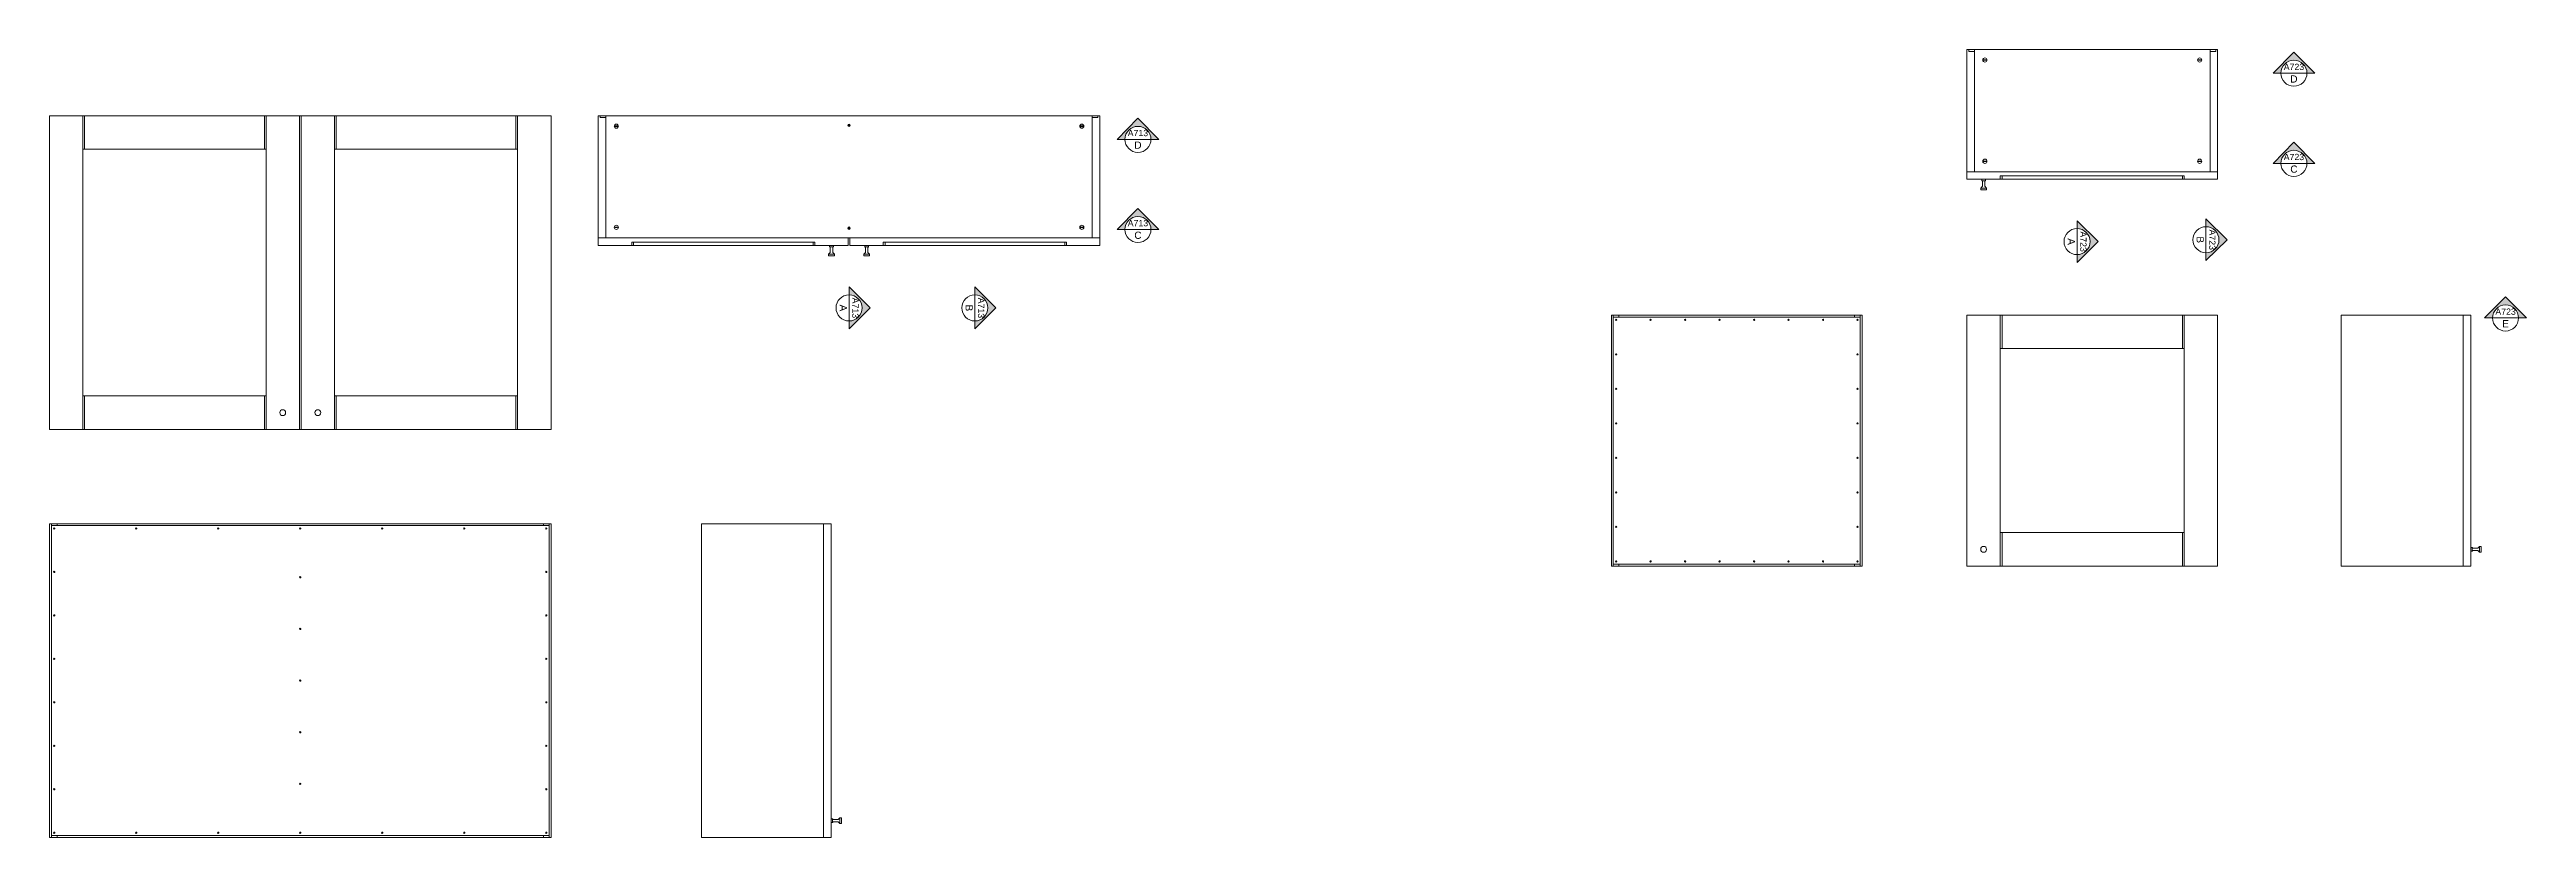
# Model space of a CAD drawing. Header units: centimetres. Extents: x -2268 to 3762, y -1681 to 1458.
# Drawn here: x -2268 to -1675, y 1229 to 1417 of the extents above; entities that cross this region are included whole.
import ezdxf
from ezdxf.enums import TextEntityAlignment as Align

# ---------------------------------------------------------------- set-up
doc = ezdxf.new("R2010")
doc.units = ezdxf.units.CM
doc.layers.get('0').update_dxf_attribs({"color": 5})
for name, color, linetype, lineweight in [('A-FURN_Num_Penna__251_Num_Penna__251_Num_Penna__2_Num_Penna__251_Num_Penna__251_Num_Penna__251_Num_Penna__251_Num_Penna__251_Num_Penna__251_Num_Penna__251_Num_Penna__251_Num_Penna__3_Num_Penna__3_Num_Penna__3_Num_Penna__3', 3, 'Continuous', 18), ('A-FURN_Num_Penna__252_Num_Penna__252_Num_Penna__3_Num_Penna__252_Num_Penna__252_Num_Penna__252_Num_Penna__252_Num_Penna__252_Num_Penna__252_Num_Penna__5_Num_Penna__5_Num_Penna__5_Num_Penna__5_Num_Penna__5_Num_Penna__5', 5, 'Continuous', 18), ('A-PRSP-1', 7, 'Continuous', 40), ('A-SECT-PATT_Num_Penna__5_Num_Penna__5_Num_Penna__5_Num_Penna__5_Num_Penna__5_Num_Penna__5_Num_Penna__5_Num_Penna__5_Num_Penna__5_Num_Penna__5_Num_Penna__5_Num_Penna__5_Num_Penna__5_Num_Penna__5', 5, 'Continuous', 18), ('A-SECT-PATT_Num_Penna__6_Num_Penna__6_Num_Penna__6_Num_Penna__6_Num_Penna__6_Num_Penna__6_Num_Penna__6_Num_Penna__6_Num_Penna__3_Num_Penna__3_Num_Penna__3_Num_Penna__3_Num_Penna__3_Num_Penna__5', 5, 'Continuous', 18), ('A-SECT-PATT_Num_Penna__6_Num_Penna__6_Num_Penna__6_Num_Penna__6_Num_Penna__6_Num_Penna__6_Num_Penna__6_Num_Penna__6_Num_Penna__5_Num_Penna__5_Num_Penna__5_Num_Penna__5_Num_Penna__5_Num_Penna__5', 5, 'Continuous', 18), ('A-SECT-PATT_Num_Penna__6_Num_Penna__6_Num_Penna__6_Num_Penna__6_Num_Penna__6_Num_Penna__6_Num_Penna__6_Num_Penna__6_Num_Penna__6_Num_Penna__6_Num_Penna__6_Num_Penna__6_Num_Penna__6_Num_Penna__6', 6, 'Continuous', 18), ('PDF10_Solid Fills_Num_Penna__5_Num_Penna__5_Num_Penna__5_Num_Penna__5_Num_Penna__5_Num_Penna__5_Num_Penna__5_Num_Penna__5', 5, 'Continuous', 18), ('PDF16_Geometry_Num_Penna__5_Num_Penna__5_Num_Penna__5_Num_Penna__5_Num_Penna__5_Num_Penna__5_Num_Penna__5_Num_Penna__3_Num_Penna__3_Num_Penna__3_Num_Penna__3_Num_Penna__3_Num_Penna__3_Num_Penna__3', 3, 'Continuous', 18), ('PDF16_Geometry_Num_Penna__5_Num_Penna__5_Num_Penna__5_Num_Penna__5_Num_Penna__5_Num_Penna__5_Num_Penna__5_Num_Penna__5_Num_Penna__5_Num_Penna__5_Num_Penna__5_Num_Penna__5_Num_Penna__5_Num_Penna__5', 5, 'Continuous', 18), ('PDF16_Geometry_Num_Penna__6_Num_Penna__6_Num_Penna__3_Num_Penna__3_Num_Penna__3_Num_Penna__3_Num_Penna__3_Num_Penna__3_Num_Penna__3_Num_Penna__3_Num_Penna__3_Num_Penna__3_Num_Penna__3_Num_Penna__3', 3, 'Continuous', 18), ('PDF16_Geometry_Num_Penna__6_Num_Penna__6_Num_Penna__6_Num_Penna__3_Num_Penna__3_Num_Penna__3_Num_Penna__3_Num_Penna__3_Num_Penna__3_Num_Penna__3_Num_Penna__3_Num_Penna__3_Num_Penna__3_Num_Penna__3', 3, 'Continuous', 18), ('PDF16_Geometry_Num_Penna__6_Num_Penna__6_Num_Penna__6_Num_Penna__6_Num_Penna__6_Num_Penna__6_Num_Penna__6_Num_Penna__6_Num_Penna__6_Num_Penna__6_Num_Penna__6_Num_Penna__6_Num_Penna__6_Num_Penna__6', 6, 'Continuous', 18), ('PDF17_Solid Fills_Num_Penna__5_Num_Penna__5_Num_Penna__5_Num_Penna__5_Num_Penna__5_Num_Penna__5', 5, 'Continuous', 18), ('PDF22_Solid Fills_Num_Penna__7_Num_Penna__7_Num_Penna__254_Num_Penna__254_Num_Penna__254_Num_Penna__254', 254, 'Continuous', 18), ('PDF_Geometry_Num_Penna__7_Num_Penna__7_Num_Penna__3_Num_Penna__6_Num_Penna__6_Num_Penna__6_Num_Penna__6_Num_Penna__6_Num_Penna__6_Num_Penna__6_Num_Penna__6_Num_Penna__6_Num_Penna__6_Num_Penna__6', 6, 'Continuous', 18)]:
    doc.layers.add(name, color=color, linetype=linetype, lineweight=lineweight)
doc.styles.get("Standard").update_dxf_attribs({"font": 'Arial.ttf'})

# ---------------------------------------------------------------- blocks, each defined once
blk = doc.blocks.new('SYMBOL')
at = {"layer": 'A-PRSP-1', "linetype": 'Continuous', "lineweight": 20}
h = blk.add_hatch(color=256, dxfattribs=at)
h.dxf.hatch_style = 1
h.paths.add_polyline_path([(11.206, 4.948), (11.316, 4.948, -1), (11.678, 4.948), (11.788, 4.948), (11.497, 5.241)])
at = {"linetype": 'Continuous', "lineweight": 20}
blk.add_line((11.316, 4.948), (11.678, 4.948), dxfattribs=at)
at = {"layer": 'A-PRSP-1', "linetype": 'Continuous', "lineweight": 20}
for p, q in [((11.206, 4.948), (11.497, 5.241)), ((11.788, 4.948), (11.497, 5.241)), ((11.316, 4.948), (11.206, 4.948)), ((11.678, 4.948), (11.788, 4.948))]:
    blk.add_line(p, q, dxfattribs=at)
blk.add_circle((11.497, 4.948), 0.181, dxfattribs=at)
at = {"linetype": 'Continuous', "lineweight": 20}
for tag, p in [('SEZIONE', (11.497, 4.918)), ('TAVOLA', (11.497, 5.08))]:
    blk.add_attdef(tag, text='', height=0.1, dxfattribs=at).set_placement(p, align=Align.TOP_CENTER)

msp = doc.modelspace()

# ---------------------------------------------------------------- linework, layer by layer
at = {"layer": 'A-FURN_Num_Penna__251_Num_Penna__251_Num_Penna__2_Num_Penna__251_Num_Penna__251_Num_Penna__251_Num_Penna__251_Num_Penna__251_Num_Penna__251_Num_Penna__251_Num_Penna__251_Num_Penna__3_Num_Penna__3_Num_Penna__3_Num_Penna__3', "color": 5, "linetype": 'Continuous', "lineweight": 18}
for p, q in [((-2128.8489, 1370.3135), (-2128.4489, 1370.3135)), ((-2085.4489, 1370.3135), (-2085.0489, 1370.3135)), ((-2068.6489, 1370.3135), (-2068.2489, 1370.3135)), ((-2025.2489, 1370.3135), (-2024.8489, 1370.3135))]:
    msp.add_line(p, q, dxfattribs=at)
at = {"layer": 'A-FURN_Num_Penna__252_Num_Penna__252_Num_Penna__3_Num_Penna__252_Num_Penna__252_Num_Penna__252_Num_Penna__252_Num_Penna__252_Num_Penna__252_Num_Penna__5_Num_Penna__5_Num_Penna__5_Num_Penna__5_Num_Penna__5_Num_Penna__5', "color": 5, "linetype": 'Continuous', "lineweight": 18}
for centre in [(-2267.0483, 1302.6264), (-2247.4233, 1302.6264), (-2227.7983, 1302.6264), (-2208.1733, 1302.6264), (-2188.5483, 1302.6264), (-2168.9233, 1302.6264), (-2149.2983, 1302.6264), (-2267.0483, 1292.2336), (-2149.2983, 1292.2336), (-2208.1733, 1290.9514), (-2267.0483, 1281.8407), (-2149.2983, 1281.8407), (-2208.1733, 1278.6014), (-2267.0483, 1271.4478), (-2149.2983, 1271.4478), (-2208.1733, 1266.2514), (-2267.0483, 1261.055), (-2149.2983, 1261.055), (-2267.0483, 1250.6621), (-2208.1733, 1253.9014), (-2149.2983, 1250.6621), (-2267.0483, 1240.2693), (-2208.1733, 1241.5514), (-2149.2983, 1240.2693), (-2267.0483, 1229.8764), (-2247.4233, 1229.8764), (-2227.7983, 1229.8764), (-2208.1733, 1229.8764), (-2188.5483, 1229.8764), (-2168.9233, 1229.8764), (-2149.2983, 1229.8764)]:
    msp.add_circle(centre, 0.15, dxfattribs=at)
at = {"layer": 'A-SECT-PATT_Num_Penna__5_Num_Penna__5_Num_Penna__5_Num_Penna__5_Num_Penna__5_Num_Penna__5_Num_Penna__5_Num_Penna__5_Num_Penna__5_Num_Penna__5_Num_Penna__5_Num_Penna__5_Num_Penna__5_Num_Penna__5', "color": 5, "linetype": 'Continuous', "lineweight": 18}
for centre in [(-2212.3746, 1330.3135), (-2203.9746, 1330.3135)]:
    msp.add_circle(centre, 0.7, dxfattribs=at)
at = {"layer": 'A-SECT-PATT_Num_Penna__6_Num_Penna__6_Num_Penna__6_Num_Penna__6_Num_Penna__6_Num_Penna__6_Num_Penna__6_Num_Penna__6_Num_Penna__3_Num_Penna__3_Num_Penna__3_Num_Penna__3_Num_Penna__3_Num_Penna__5', "color": 5, "linetype": 'Continuous', "lineweight": 18}
for p, q in [((-1893.9633, 1353.6285), (-1892.6133, 1353.6285)), ((-1836.2133, 1353.6285), (-1834.8633, 1353.6285)), ((-1893.9633, 1293.6285), (-1892.6133, 1293.6285)), ((-1836.2133, 1293.6285), (-1834.8633, 1293.6285))]:
    msp.add_line(p, q, dxfattribs=at)
at = {"layer": 'A-SECT-PATT_Num_Penna__6_Num_Penna__6_Num_Penna__6_Num_Penna__6_Num_Penna__6_Num_Penna__6_Num_Penna__6_Num_Penna__6_Num_Penna__5_Num_Penna__5_Num_Penna__5_Num_Penna__5_Num_Penna__5_Num_Penna__5', "color": 5, "linetype": 'Continuous', "lineweight": 18}
msp.add_circle((-1805.3547, 1297.6285), 0.7, dxfattribs=at)
at = {"layer": 'A-SECT-PATT_Num_Penna__6_Num_Penna__6_Num_Penna__6_Num_Penna__6_Num_Penna__6_Num_Penna__6_Num_Penna__6_Num_Penna__6_Num_Penna__6_Num_Penna__6_Num_Penna__6_Num_Penna__6_Num_Penna__6_Num_Penna__6', "color": 6, "linetype": 'Continuous', "lineweight": 18}
for p, q in [((-2260.1733, 1401.3135), (-2260.1733, 1326.3135)), ((-2259.7733, 1401.3135), (-2259.7733, 1393.3135)), ((-2216.7733, 1401.3135), (-2216.7733, 1393.3135)), ((-2216.3733, 1401.3135), (-2216.3733, 1326.3135)), ((-2208.3733, 1401.3135), (-2208.3733, 1326.3135)), ((-2207.976, 1401.3135), (-2207.976, 1326.3135)), ((-2199.9733, 1401.3135), (-2199.9733, 1326.3135)), ((-2199.5733, 1401.3135), (-2199.5733, 1393.3135)), ((-2156.5733, 1401.3135), (-2156.5733, 1393.3135)), ((-2156.1733, 1401.3135), (-2156.1733, 1326.3135)), ((-2260.1733, 1393.3135), (-2216.3733, 1393.3135)), ((-2199.9733, 1393.3135), (-2156.1733, 1393.3135)), ((-1801.3547, 1386.9285), (-1801.3547, 1386.1285)), ((-1800.9547, 1386.9285), (-1800.9547, 1386.1285)), ((-1757.7547, 1386.9285), (-1757.7547, 1386.1285)), ((-1757.3547, 1386.9285), (-1757.3547, 1386.1285)), ((-2128.8489, 1371.1135), (-2128.8489, 1370.3135)), ((-2128.4489, 1371.1135), (-2128.4489, 1370.3135)), ((-2085.4489, 1371.1135), (-2085.4489, 1370.3135)), ((-2085.0489, 1371.1135), (-2085.0489, 1370.3135)), ((-2068.6489, 1371.1135), (-2068.6489, 1370.3135)), ((-2068.2489, 1371.1135), (-2068.2489, 1370.3135)), ((-2025.2489, 1371.1135), (-2025.2489, 1370.3135)), ((-2024.8489, 1371.1135), (-2024.8489, 1370.3135)), ((-1894.4133, 1353.6285), (-1893.9633, 1353.6285)), ((-1894.4133, 1353.6285), (-1894.4133, 1293.6285)), ((-1893.9633, 1353.6285), (-1893.9633, 1293.6285)), ((-1893.9633, 1353.1785), (-1892.6133, 1353.1785)), ((-1892.6133, 1353.6285), (-1892.6133, 1353.1785)), ((-1892.6133, 1353.6285), (-1836.2133, 1353.6285)), ((-1892.6133, 1353.1785), (-1836.2133, 1353.1785)), ((-1836.2133, 1353.6285), (-1836.2133, 1353.1785)), ((-1836.2133, 1353.1785), (-1834.8633, 1353.1785)), ((-1834.8633, 1353.6285), (-1834.8633, 1293.6285)), ((-1834.8633, 1353.6285), (-1834.4133, 1353.6285)), ((-1834.8633, 1353.1785), (-1834.8583, 1353.1785)), ((-1834.4133, 1353.6285), (-1834.4133, 1293.6285)), ((-1809.3547, 1353.6285), (-1749.3547, 1353.6285)), ((-1809.3547, 1353.6285), (-1809.3547, 1293.6285)), ((-1801.3547, 1353.6285), (-1801.3547, 1293.6285)), ((-1800.9547, 1353.6285), (-1800.9547, 1345.6285)), ((-1757.7547, 1353.6285), (-1757.7547, 1345.6285)), ((-1757.3547, 1353.6285), (-1757.3547, 1293.6285)), ((-1749.3547, 1353.6285), (-1749.3547, 1293.6285)), ((-1801.3547, 1345.6285), (-1757.3547, 1345.6285)), ((-2260.1733, 1334.3135), (-2216.3733, 1334.3135)), ((-2259.7733, 1334.3135), (-2259.7733, 1326.3135)), ((-2216.7733, 1334.3135), (-2216.7733, 1326.3135)), ((-2199.9733, 1334.3135), (-2156.1733, 1334.3135)), ((-2199.5733, 1334.3135), (-2199.5733, 1326.3135)), ((-2156.5733, 1334.3135), (-2156.5733, 1326.3135)), ((-1801.3547, 1301.6285), (-1757.3547, 1301.6285)), ((-1800.9547, 1301.6285), (-1800.9547, 1293.6285)), ((-1757.7547, 1301.6285), (-1757.7547, 1293.6285)), ((-1894.4133, 1293.6285), (-1836.2133, 1293.6285)), ((-1893.9633, 1294.0785), (-1892.6133, 1294.0785)), ((-1892.6133, 1293.6285), (-1892.6133, 1294.0785)), ((-1892.6133, 1294.0785), (-1836.2133, 1294.0785)), ((-1836.2133, 1293.6285), (-1836.2133, 1294.0785)), ((-1836.2133, 1294.0785), (-1834.8633, 1294.0785)), ((-1834.8633, 1293.6285), (-1834.4133, 1293.6285)), ((-1809.3547, 1293.6285), (-1749.3547, 1293.6285))]:
    msp.add_line(p, q, dxfattribs=at)
at = {"layer": 'PDF10_Solid Fills_Num_Penna__5_Num_Penna__5_Num_Penna__5_Num_Penna__5_Num_Penna__5_Num_Penna__5_Num_Penna__5_Num_Penna__5', "color": 5, "linetype": 'Continuous', "lineweight": 18}
for p, q in [((-1804.8014, 1414.6785), (-1805.3081, 1414.6785)), ((-1804.8014, 1414.5785), (-1805.3081, 1414.5785)), ((-1753.9081, 1414.6785), (-1753.4014, 1414.6785)), ((-1753.9081, 1414.5785), (-1753.4014, 1414.5785)), ((-2132.2956, 1398.8635), (-2132.8023, 1398.8635)), ((-2076.9718, 1399.0135), (-2076.9045, 1399.1136)), ((-2076.9718, 1399.0135), (-2076.9045, 1398.9135)), ((-2076.9045, 1399.1136), (-2076.7934, 1399.1136)), ((-2076.9045, 1398.9135), (-2076.7934, 1398.9135)), ((-2076.7261, 1399.0135), (-2076.7934, 1399.1136)), ((-2076.7261, 1399.0135), (-2076.7934, 1398.9135)), ((-2021.4023, 1398.8635), (-2020.8956, 1398.8635)), ((-2132.2956, 1398.7635), (-2132.8023, 1398.7635)), ((-2021.4023, 1398.7635), (-2020.8956, 1398.7635)), ((-1804.8014, 1390.4785), (-1805.3081, 1390.4785)), ((-1804.8014, 1390.3785), (-1805.3081, 1390.3785)), ((-1753.9081, 1390.4785), (-1753.4014, 1390.4785)), ((-1753.9081, 1390.3785), (-1753.4014, 1390.3785)), ((-2132.2956, 1374.6635), (-2132.8023, 1374.6635)), ((-2132.2956, 1374.5635), (-2132.8023, 1374.5635)), ((-2076.9718, 1374.4135), (-2076.9045, 1374.5136)), ((-2076.9718, 1374.4135), (-2076.9045, 1374.3135)), ((-2076.9045, 1374.5136), (-2076.7934, 1374.5136)), ((-2076.9045, 1374.3135), (-2076.7934, 1374.3135)), ((-2076.7261, 1374.4135), (-2076.7934, 1374.5136)), ((-2076.7261, 1374.4135), (-2076.7934, 1374.3135)), ((-2021.4023, 1374.6635), (-2020.8956, 1374.6635)), ((-2021.4023, 1374.5635), (-2020.8956, 1374.5635))]:
    msp.add_line(p, q, dxfattribs=at)
for centre, radius in [((-1805.0547, 1414.6285), 0.5), ((-1753.6547, 1414.6285), 0.5), ((-2132.5489, 1398.8135), 0.5), ((-2076.8489, 1399.0135), 0.3), ((-2021.1489, 1398.8135), 0.5), ((-1805.0547, 1390.4285), 0.5), ((-1753.6547, 1390.4285), 0.5), ((-2132.5489, 1374.6135), 0.5), ((-2021.1489, 1374.6135), 0.5), ((-2076.8489, 1374.4135), 0.3)]:
    msp.add_circle(centre, radius, dxfattribs=at)
for centre, start, end in [((-1805.3081, 1414.6285), 90, 270), ((-1804.8014, 1414.6285), 270, 90), ((-1753.9081, 1414.6285), 90, 270), ((-1753.4014, 1414.6285), 270, 90), ((-2132.8023, 1398.8135), 90, 270), ((-2132.2956, 1398.8135), 270, 90), ((-2021.4023, 1398.8135), 90, 270), ((-2020.8956, 1398.8135), 270, 90), ((-1805.3081, 1390.4285), 90, 270), ((-1804.8014, 1390.4285), 270, 90), ((-1753.9081, 1390.4285), 90, 270), ((-1753.4014, 1390.4285), 270, 90), ((-2132.8023, 1374.6135), 90, 270), ((-2132.2956, 1374.6135), 270, 90), ((-2021.4023, 1374.6135), 90, 270), ((-2020.8956, 1374.6135), 270, 90)]:
    msp.add_arc(centre, 0.05, start, end, dxfattribs=at)
at = {"layer": 'PDF16_Geometry_Num_Penna__5_Num_Penna__5_Num_Penna__5_Num_Penna__5_Num_Penna__5_Num_Penna__5_Num_Penna__5_Num_Penna__3_Num_Penna__3_Num_Penna__3_Num_Penna__3_Num_Penna__3_Num_Penna__3_Num_Penna__3', "color": 5, "linetype": 'Continuous', "lineweight": 18}
for p, q in [((-2208.3733, 1401.3135), (-2207.976, 1401.3135)), ((-2208.3733, 1326.3135), (-2207.976, 1326.3135))]:
    msp.add_line(p, q, dxfattribs=at)
at = {"layer": 'PDF16_Geometry_Num_Penna__5_Num_Penna__5_Num_Penna__5_Num_Penna__5_Num_Penna__5_Num_Penna__5_Num_Penna__5_Num_Penna__5_Num_Penna__5_Num_Penna__5_Num_Penna__5_Num_Penna__5_Num_Penna__5_Num_Penna__5', "color": 5, "linetype": 'Continuous', "lineweight": 18}
for p, q in [((-1806.0547, 1384.0196), (-1805.654, 1384.4556)), ((-1804.6547, 1384.0196), (-1806.0547, 1384.0196)), ((-1806.0547, 1383.6285), (-1806.0547, 1384.0196)), ((-1804.6547, 1383.6285), (-1806.0547, 1383.6285)), ((-1804.9069, 1386.1285), (-1805.8025, 1386.1285)), ((-1805.8025, 1385.763), (-1805.8025, 1386.1285)), ((-1804.9069, 1385.763), (-1805.8025, 1385.763)), ((-1805.654, 1384.4556), (-1805.654, 1385.6146)), ((-1805.0554, 1384.4556), (-1805.0554, 1385.6146)), ((-1804.6547, 1384.0196), (-1805.0554, 1384.4556)), ((-1804.9069, 1385.763), (-1804.9069, 1386.1285)), ((-1804.6547, 1383.6285), (-1804.6547, 1384.0196)), ((-2081.4981, 1369.9481), (-2081.4981, 1370.3135)), ((-2080.6025, 1369.9481), (-2081.4981, 1369.9481)), ((-2081.3496, 1368.6407), (-2081.3496, 1369.7996)), ((-2080.4011, 1370.3135), (-2081.2967, 1370.3135)), ((-2080.7509, 1368.6407), (-2080.7509, 1369.7996)), ((-2080.6025, 1369.9481), (-2080.6025, 1370.3135)), ((-2072.2025, 1370.3135), (-2073.0981, 1370.3135)), ((-2073.0981, 1369.9481), (-2073.0981, 1370.3135)), ((-2072.2025, 1369.9481), (-2073.0981, 1369.9481)), ((-2072.9496, 1368.6407), (-2072.9496, 1369.7996)), ((-2072.3509, 1368.6407), (-2072.3509, 1369.7996)), ((-2072.2025, 1369.9481), (-2072.2025, 1370.3135)), ((-2081.7503, 1368.2047), (-2081.3496, 1368.6407)), ((-2080.3503, 1368.2047), (-2081.7503, 1368.2047)), ((-2081.7503, 1367.8135), (-2081.7503, 1368.2047)), ((-2080.3503, 1367.8135), (-2081.7503, 1367.8135)), ((-2080.3503, 1368.2047), (-2080.7509, 1368.6407)), ((-2080.3503, 1367.8135), (-2080.3503, 1368.2047)), ((-2073.3503, 1368.2047), (-2072.9496, 1368.6407)), ((-2071.9503, 1368.2047), (-2073.3503, 1368.2047)), ((-2073.3503, 1367.8135), (-2073.3503, 1368.2047)), ((-2071.9503, 1367.8135), (-2073.3503, 1367.8135)), ((-2071.9503, 1368.2047), (-2072.3509, 1368.6407)), ((-2071.9503, 1367.8135), (-2071.9503, 1368.2047)), ((-1688.4279, 1298.0763), (-1688.7934, 1298.0763)), ((-1688.7934, 1298.0763), (-1688.7934, 1297.1807)), ((-1688.4279, 1298.0763), (-1688.4279, 1297.1807)), ((-1686.6846, 1298.3285), (-1687.1206, 1297.9278)), ((-1686.2934, 1298.3285), (-1686.6846, 1298.3285)), ((-1686.6846, 1298.3285), (-1686.6846, 1296.9285)), ((-1686.2934, 1298.3285), (-1686.2934, 1296.9285)), ((-1688.4279, 1297.1807), (-1688.7934, 1297.1807)), ((-1687.1206, 1297.9278), (-1688.2795, 1297.9278)), ((-1687.1206, 1297.3291), (-1688.2795, 1297.3291)), ((-1686.6846, 1296.9285), (-1687.1206, 1297.3291)), ((-1686.2934, 1296.9285), (-1686.6846, 1296.9285)), ((-2080.7986, 1233.1992), (-2081.164, 1233.1992)), ((-2080.7986, 1233.1992), (-2080.7986, 1232.3036)), ((-2079.4912, 1233.0507), (-2080.6501, 1233.0507)), ((-2079.0552, 1233.4514), (-2079.4912, 1233.0507)), ((-2078.664, 1233.4514), (-2079.0552, 1233.4514)), ((-2079.0552, 1233.4514), (-2079.0552, 1232.0514)), ((-2078.664, 1233.4514), (-2078.664, 1232.0514)), ((-2080.7986, 1232.3036), (-2081.164, 1232.3036)), ((-2079.4912, 1232.4521), (-2080.6501, 1232.4521)), ((-2079.0552, 1232.0514), (-2079.4912, 1232.4521)), ((-2078.664, 1232.0514), (-2079.0552, 1232.0514))]:
    msp.add_line(p, q, dxfattribs=at)
for centre, start, end in [((-1805.8025, 1385.6146), 0, 90), ((-1804.9069, 1385.6146), 90, 180), ((-2081.4981, 1369.7996), 0, 90), ((-2080.6025, 1369.7996), 90, 180), ((-2073.0981, 1369.7996), 0, 90), ((-2072.2025, 1369.7996), 90, 180), ((-1688.2795, 1298.0763), 180, 270), ((-1688.2795, 1297.1807), 90, 180), ((-2080.6501, 1233.1992), 180, 270), ((-2080.6501, 1232.3036), 90, 180)]:
    msp.add_arc(centre, 0.1485, start, end, dxfattribs=at)
at = {"layer": 'PDF16_Geometry_Num_Penna__6_Num_Penna__6_Num_Penna__3_Num_Penna__3_Num_Penna__3_Num_Penna__3_Num_Penna__3_Num_Penna__3_Num_Penna__3_Num_Penna__3_Num_Penna__3_Num_Penna__3_Num_Penna__3_Num_Penna__3', "color": 5, "linetype": 'Continuous', "lineweight": 18}
for p, q in [((-1808.9047, 1417.1285), (-1807.5547, 1417.1285)), ((-1751.1547, 1417.1285), (-1749.8047, 1417.1285)), ((-2136.3989, 1401.3135), (-2135.0489, 1401.3135)), ((-2018.6489, 1401.3135), (-2017.2989, 1401.3135))]:
    msp.add_line(p, q, dxfattribs=at)
at = {"layer": 'PDF16_Geometry_Num_Penna__6_Num_Penna__6_Num_Penna__6_Num_Penna__3_Num_Penna__3_Num_Penna__3_Num_Penna__3_Num_Penna__3_Num_Penna__3_Num_Penna__3_Num_Penna__3_Num_Penna__3_Num_Penna__3_Num_Penna__3', "color": 5, "linetype": 'Continuous', "lineweight": 18}
for p, q in [((-2267.7233, 1303.7514), (-2266.3733, 1303.7514)), ((-2149.9733, 1303.7514), (-2148.6233, 1303.7514)), ((-2267.7233, 1228.7514), (-2266.3733, 1228.7514)), ((-2149.9733, 1228.7514), (-2148.6233, 1228.7514))]:
    msp.add_line(p, q, dxfattribs=at)
at = {"layer": 'PDF16_Geometry_Num_Penna__6_Num_Penna__6_Num_Penna__6_Num_Penna__6_Num_Penna__6_Num_Penna__6_Num_Penna__6_Num_Penna__6_Num_Penna__6_Num_Penna__6_Num_Penna__6_Num_Penna__6_Num_Penna__6_Num_Penna__6', "color": 6, "linetype": 'Continuous', "lineweight": 18}
for p, q in [((-1809.3547, 1417.1285), (-1808.9047, 1417.1285)), ((-1809.3547, 1417.1285), (-1809.3547, 1386.1285)), ((-1808.9047, 1417.1285), (-1808.9047, 1416.6785)), ((-1808.9047, 1416.6785), (-1807.5547, 1416.6785)), ((-1807.5547, 1417.1285), (-1807.5547, 1387.9285)), ((-1807.5547, 1417.1285), (-1751.1547, 1417.1285)), ((-1751.1547, 1417.1285), (-1751.1547, 1387.9285)), ((-1749.8047, 1416.6785), (-1751.1547, 1416.6785)), ((-1749.8047, 1417.1285), (-1749.8047, 1416.6785)), ((-1749.8047, 1417.1285), (-1749.3547, 1417.1285)), ((-1749.3547, 1417.1285), (-1749.3547, 1386.1285)), ((-2268.1733, 1401.3135), (-2208.3733, 1401.3135)), ((-2268.1733, 1401.3135), (-2268.1733, 1326.3135)), ((-2207.976, 1401.3135), (-2148.1733, 1401.3135)), ((-2148.1733, 1401.3135), (-2148.1733, 1326.3135)), ((-2136.8489, 1401.3135), (-2136.3989, 1401.3135)), ((-2136.8489, 1401.3135), (-2136.8489, 1370.3135)), ((-2136.3989, 1401.3135), (-2136.3989, 1400.8635)), ((-2136.3989, 1400.8635), (-2135.0489, 1400.8635)), ((-2135.0489, 1401.3135), (-2135.0489, 1372.1135)), ((-2135.0489, 1401.3135), (-2018.6489, 1401.3135)), ((-2018.6489, 1401.3135), (-2018.6489, 1372.1135)), ((-2017.2989, 1400.8635), (-2018.6489, 1400.8635)), ((-2017.2989, 1401.3135), (-2017.2989, 1400.8635)), ((-2017.2989, 1401.3135), (-2016.8489, 1401.3135)), ((-2016.8489, 1401.3135), (-2016.8489, 1370.3135)), ((-1809.3547, 1387.9285), (-1749.3547, 1387.9285)), ((-1809.3547, 1386.1285), (-1801.3547, 1386.1285)), ((-1801.3547, 1386.9285), (-1757.3547, 1386.9285)), ((-1800.9547, 1386.1285), (-1757.7547, 1386.1285)), ((-1757.3547, 1386.1285), (-1749.3547, 1386.1285)), ((-2136.8489, 1372.1135), (-2016.8489, 1372.1135)), ((-2136.8489, 1370.3135), (-2128.8489, 1370.3135)), ((-2128.8489, 1371.1135), (-2085.0489, 1371.1135)), ((-2128.4489, 1370.3135), (-2085.4489, 1370.3135)), ((-2085.0489, 1370.3135), (-2077.0489, 1370.3135)), ((-2077.0489, 1370.3135), (-2077.0489, 1372.1135)), ((-2076.6489, 1370.3135), (-2076.6489, 1372.1135)), ((-2076.6489, 1370.3135), (-2068.6489, 1370.3135)), ((-2068.6489, 1371.1135), (-2024.8489, 1371.1135)), ((-2068.2489, 1370.3135), (-2025.2489, 1370.3135)), ((-2024.8489, 1370.3135), (-2016.8489, 1370.3135)), ((-1719.7934, 1293.6285), (-1719.7934, 1353.6285)), ((-1719.7934, 1353.6285), (-1688.7934, 1353.6285)), ((-1690.5934, 1353.6285), (-1690.5934, 1293.6285)), ((-1688.7934, 1353.6285), (-1688.7934, 1293.6285)), ((-2268.1733, 1326.3135), (-2208.3733, 1326.3135)), ((-2207.976, 1326.3135), (-2148.1733, 1326.3135)), ((-2268.1733, 1303.7514), (-2268.1733, 1228.7514)), ((-2268.1733, 1303.7514), (-2267.7233, 1303.7514)), ((-2267.7233, 1303.7514), (-2267.7233, 1228.7514)), ((-2267.7233, 1303.3014), (-2266.3733, 1303.3014)), ((-2266.3733, 1303.7514), (-2149.9733, 1303.7514)), ((-2266.3733, 1303.3014), (-2149.9733, 1303.3014)), ((-2149.9733, 1303.3014), (-2148.6233, 1303.3014)), ((-2148.6233, 1303.7514), (-2148.6233, 1228.7514)), ((-2148.6233, 1303.7514), (-2148.1733, 1303.7514)), ((-2148.1733, 1303.7514), (-2148.1733, 1228.7514)), ((-2112.164, 1228.7514), (-2112.164, 1303.7514)), ((-2112.164, 1303.7514), (-2081.164, 1303.7514)), ((-2082.964, 1303.7514), (-2082.964, 1228.7514)), ((-2081.164, 1303.7514), (-2081.164, 1228.7514)), ((-1719.7934, 1293.6285), (-1688.7934, 1293.6285)), ((-2268.1733, 1228.7514), (-2267.7233, 1228.7514)), ((-2267.7233, 1229.2014), (-2266.3733, 1229.2014)), ((-2266.3733, 1229.2014), (-2266.3733, 1228.7514)), ((-2266.3733, 1229.2014), (-2149.9733, 1229.2014)), ((-2266.3733, 1228.7514), (-2149.9733, 1228.7514)), ((-2149.9733, 1229.2014), (-2148.6233, 1229.2014)), ((-2149.9733, 1229.2014), (-2149.9733, 1228.7514)), ((-2148.6233, 1228.7514), (-2148.1733, 1228.7514)), ((-2112.164, 1228.7514), (-2081.164, 1228.7514))]:
    msp.add_line(p, q, dxfattribs=at)
at = {"layer": 'PDF17_Solid Fills_Num_Penna__5_Num_Penna__5_Num_Penna__5_Num_Penna__5_Num_Penna__5_Num_Penna__5', "color": 5, "linetype": 'Continuous', "lineweight": 18}
for centre in [(-1893.2883, 1352.5035), (-1885.0383, 1352.5035), (-1876.7883, 1352.5035), (-1868.5383, 1352.5035), (-1860.2883, 1352.5035), (-1852.0383, 1352.5035), (-1843.7883, 1352.5035), (-1835.5383, 1352.5035), (-1893.2883, 1344.2535), (-1835.5383, 1344.2535), (-1893.2883, 1336.0035), (-1835.5383, 1336.0035), (-1893.2883, 1327.7535), (-1835.5383, 1327.7535), (-1893.2883, 1319.5035), (-1835.5383, 1319.5035), (-1893.2883, 1311.2535), (-1835.5383, 1311.2535), (-1893.2883, 1303.0035), (-1835.5383, 1303.0035), (-1893.2883, 1294.7535), (-1885.0383, 1294.7535), (-1876.7883, 1294.7535), (-1868.5383, 1294.7535), (-1860.2883, 1294.7535), (-1852.0383, 1294.7535), (-1843.7883, 1294.7535), (-1835.5383, 1294.7535)]:
    msp.add_circle(centre, 0.15, dxfattribs=at)
at = {"layer": 'PDF22_Solid Fills_Num_Penna__7_Num_Penna__7_Num_Penna__254_Num_Penna__254_Num_Penna__254_Num_Penna__254', "color": 5, "linetype": 'Continuous', "lineweight": 18}
for p, q in [((-1801.3547, 1386.1285), (-1800.9547, 1386.1285)), ((-1757.7547, 1386.1285), (-1757.3547, 1386.1285))]:
    msp.add_line(p, q, dxfattribs=at)
at = {"layer": 'PDF_Geometry_Num_Penna__7_Num_Penna__7_Num_Penna__3_Num_Penna__6_Num_Penna__6_Num_Penna__6_Num_Penna__6_Num_Penna__6_Num_Penna__6_Num_Penna__6_Num_Penna__6_Num_Penna__6_Num_Penna__6_Num_Penna__6', "color": 6, "linetype": 'Continuous', "lineweight": 18}
for p, q in [((-2266.3733, 1303.7514), (-2266.3733, 1303.3014)), ((-2149.9733, 1303.7514), (-2149.9733, 1303.3014))]:
    msp.add_line(p, q, dxfattribs=at)

# ---------------------------------------------------------------- block references
at = {"color": 3}
ref = msp.add_blockref('SYMBOL', (-1928.817, 1326.38), dxfattribs=dict(at, xscale=17.19744132912916, yscale=17.19744132912916, zscale=17.19744132912916))
ref.add_attrib('SEZIONE', 'D', dxfattribs={"linetype": 'Continuous', "lineweight": 20, "height": 1.7197}).set_placement((-1731.0979, 1410.9591), align=Align.TOP_CENTER)
ref.add_attrib('TAVOLA', 'A723', dxfattribs={"linetype": 'Continuous', "lineweight": 20, "height": 1.5}).set_placement((-1731.0979, 1413.7428), align=Align.TOP_CENTER)
ref = msp.add_blockref('SYMBOL', (-2205.4396, 1310.5651), dxfattribs=dict(at, xscale=17.19744132912916, yscale=17.19744132912916, zscale=17.19744132912916))
ref.add_attrib('SEZIONE', 'D', dxfattribs={"linetype": 'Continuous', "lineweight": 20, "height": 1.7197}).set_placement((-2007.7205, 1395.1442), align=Align.TOP_CENTER)
ref.add_attrib('TAVOLA', 'A713', dxfattribs={"linetype": 'Continuous', "lineweight": 20, "height": 1.5}).set_placement((-2007.7205, 1397.9279), align=Align.TOP_CENTER)
ref = msp.add_blockref('SYMBOL', (-1928.817, 1304.8334), dxfattribs=dict(at, xscale=17.19744132912916, yscale=17.19744132912916, zscale=17.19744132912916))
ref.add_attrib('SEZIONE', 'C', dxfattribs={"linetype": 'Continuous', "lineweight": 20, "height": 1.7197}).set_placement((-1731.0979, 1389.4125), align=Align.TOP_CENTER)
ref.add_attrib('TAVOLA', 'A723', dxfattribs={"linetype": 'Continuous', "lineweight": 20, "height": 1.5}).set_placement((-1731.0979, 1392.1962), align=Align.TOP_CENTER)
ref = msp.add_blockref('SYMBOL', (-2205.4396, 1289.0185), dxfattribs=dict(at, xscale=17.19744132912916, yscale=17.19744132912916, zscale=17.19744132912916))
ref.add_attrib('SEZIONE', 'C', dxfattribs={"linetype": 'Continuous', "lineweight": 20, "height": 1.7197}).set_placement((-2007.7205, 1373.5976), align=Align.TOP_CENTER)
ref.add_attrib('TAVOLA', 'A713', dxfattribs={"linetype": 'Continuous', "lineweight": 20, "height": 1.5}).set_placement((-2007.7205, 1376.3813), align=Align.TOP_CENTER)
ref = msp.add_blockref('SYMBOL', (-1868.0948, 1568.9303), dxfattribs=dict(at, xscale=17.19744132912916, yscale=17.19744132912916, zscale=17.19744132912916, rotation=270))
ref.add_attrib('SEZIONE', 'A', dxfattribs={"linetype": 'Continuous', "lineweight": 20, "height": 1.7197, "rotation": 270}).set_placement((-1783.5156, 1371.2112), align=Align.TOP_CENTER)
ref.add_attrib('TAVOLA', 'A723', dxfattribs={"linetype": 'Continuous', "lineweight": 20, "height": 1.5, "rotation": 270}).set_placement((-1780.732, 1371.2112), align=Align.TOP_CENTER)
ref = msp.add_blockref('SYMBOL', (-1837.2377, 1569.3803), dxfattribs=dict(at, xscale=17.19744132912916, yscale=17.19744132912916, zscale=17.19744132912916, rotation=270))
ref.add_attrib('SEZIONE', 'B', dxfattribs={"linetype": 'Continuous', "lineweight": 20, "height": 1.7197, "rotation": 270}).set_placement((-1752.6585, 1371.6612), align=Align.TOP_CENTER)
ref.add_attrib('TAVOLA', 'A723', dxfattribs={"linetype": 'Continuous', "lineweight": 20, "height": 1.5, "rotation": 270}).set_placement((-1749.8749, 1371.6612), align=Align.TOP_CENTER)
ref = msp.add_blockref('SYMBOL', (-2161.944, 1553.0771), dxfattribs=dict(at, xscale=17.19744132912916, yscale=17.19744132912916, zscale=17.19744132912916, rotation=270))
ref.add_attrib('SEZIONE', 'A', dxfattribs={"linetype": 'Continuous', "lineweight": 20, "height": 1.7197, "rotation": 270}).set_placement((-2077.3649, 1355.358), align=Align.TOP_CENTER)
ref.add_attrib('TAVOLA', 'A713', dxfattribs={"linetype": 'Continuous', "lineweight": 20, "height": 1.5, "rotation": 270}).set_placement((-2074.5812, 1355.358), align=Align.TOP_CENTER)
ref = msp.add_blockref('SYMBOL', (-2131.844, 1553.0771), dxfattribs=dict(at, xscale=17.19744132912916, yscale=17.19744132912916, zscale=17.19744132912916, rotation=270))
ref.add_attrib('SEZIONE', 'B', dxfattribs={"linetype": 'Continuous', "lineweight": 20, "height": 1.7197, "rotation": 270}).set_placement((-2047.2649, 1355.358), align=Align.TOP_CENTER)
ref.add_attrib('TAVOLA', 'A713', dxfattribs={"linetype": 'Continuous', "lineweight": 20, "height": 1.5, "rotation": 270}).set_placement((-2044.4812, 1355.358), align=Align.TOP_CENTER)
ref = msp.add_blockref('SYMBOL', (-1878.1723, 1267.8561), dxfattribs=dict(at, xscale=17.19744132912916, yscale=17.19744132912916, zscale=17.19744132912916))
ref.add_attrib('SEZIONE', 'E', dxfattribs={"linetype": 'Continuous', "lineweight": 20, "height": 1.7197}).set_placement((-1680.4532, 1352.4352), align=Align.TOP_CENTER)
ref.add_attrib('TAVOLA', 'A723', dxfattribs={"linetype": 'Continuous', "lineweight": 20, "height": 1.5}).set_placement((-1680.4532, 1355.2189), align=Align.TOP_CENTER)

doc.saveas('drawing.dxf')
